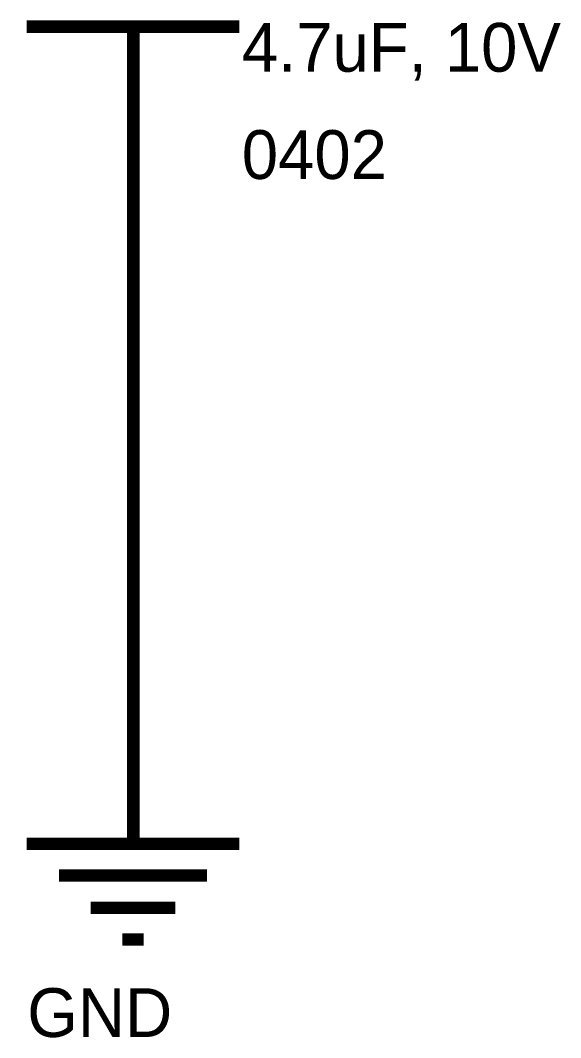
# Model space of a CAD drawing. Header units: inches. Extents: x 0 to 31.5, y 0 to 22.3.
# Drawn here: x 9.795 to 10.304, y 17.117 to 18.076 of the extents above; entities that cross this region are included whole.
import ezdxf

# ---------------------------------------------------------------- set-up
doc = ezdxf.new("R2010")
doc.units = ezdxf.units.IN
doc.header["$MEASUREMENT"] = 0
doc.layers.add('Sheet', color=255, linetype='Continuous')

msp = doc.modelspace()

# ---------------------------------------------------------------- linework, layer by layer
at = {"layer": 'Sheet'}
for points in [[(9.80126, 18.06994, 0.0118, 0.0118, 0), (10.00164, 18.06994, 0.0118, 0.0118, 0)], [(9.90174, 17.99988, 0.0118, 0.0118, 0), (9.90174, 18.06994, 0.0118, 0.0118, 0)], [(9.90174, 17.99988, 0.0118, 0.0118, 0), (9.90174, 17.89995, 0.0118, 0.0118, 0)], [(9.90174, 17.89995, 0.0118, 0.0118, 0), (9.90174, 17.39977, 0.0118, 0.0118, 0)], [(9.90174, 17.39977, 0.0118, 0.0118, 0), (9.90174, 17.29984, 0.0118, 0.0118, 0)], [(9.80126, 17.29984, 0.0118, 0.0118, 0), (10.00164, 17.29984, 0.0118, 0.0118, 0)], [(9.83169, 17.26998, 0.0118, 0.0118, 0), (9.97121, 17.26998, 0.0118, 0.0118, 0)], [(9.86155, 17.23954, 0.0118, 0.0118, 0), (9.94135, 17.23954, 0.0118, 0.0118, 0)], [(9.8914, 17.20968, 0.0118, 0.0118, 0), (9.9115, 17.20968, 0.0118, 0.0118, 0)]]:
    msp.add_lwpolyline(points, format="xyseb", dxfattribs=at)

# ---------------------------------------------------------------- texts
for s, p in [('4.7uF, 10V', (10.00394, 18.02744)), ('0402', (10.00394, 17.92637)), ('GND', (9.80184, 17.1178))]:
    msp.add_text(s, height=0.045941, dxfattribs=at).set_placement(p)

doc.saveas('drawing.dxf')
